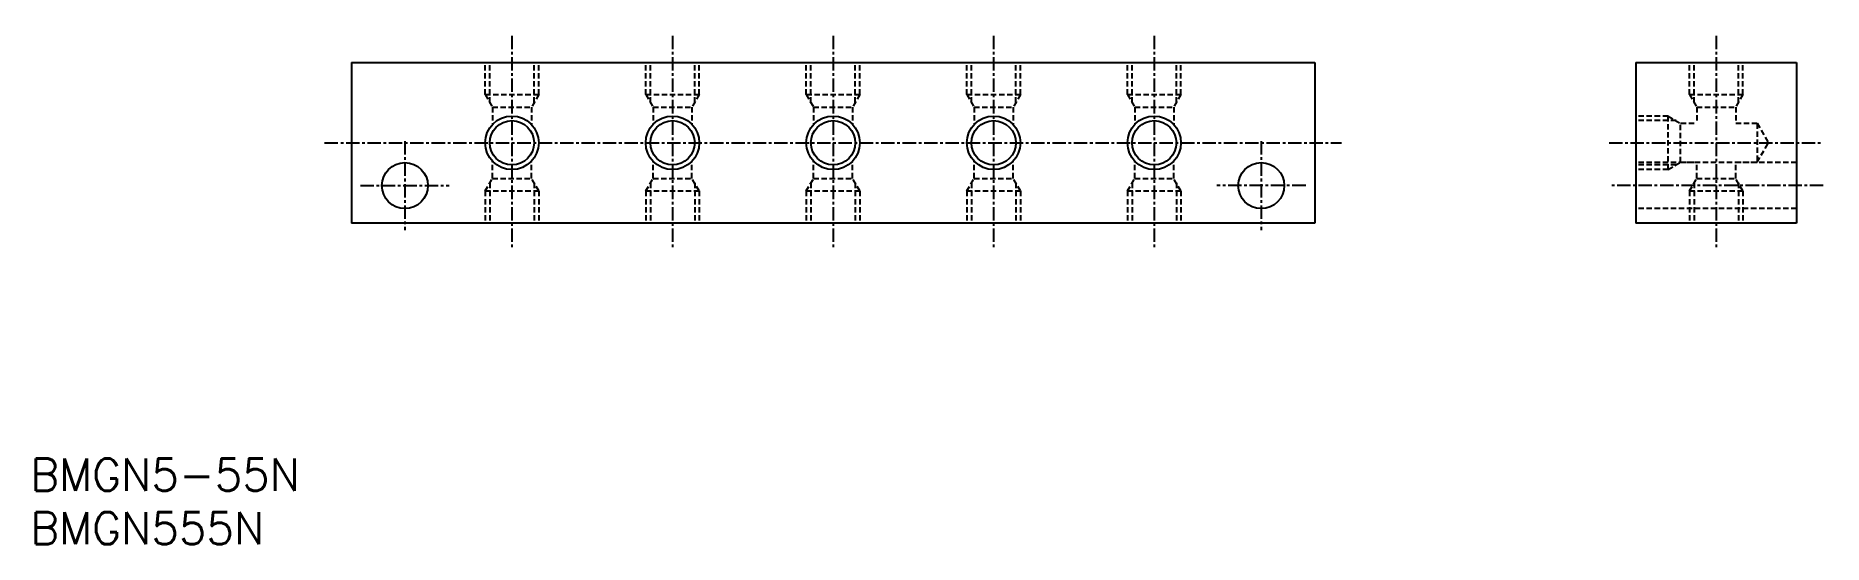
# Model space of a CAD drawing. Extents: x 1 to 167, y 0 to 48.
import ezdxf

# ---------------------------------------------------------------- set-up
doc = ezdxf.new("R2010")
doc.units = 0
doc.linetypes.add('CENTER', pattern=[2, 1.25, -0.25, 0.25, -0.25])
doc.linetypes.add('DASHED', pattern=[0.75, 0.5, -0.25])
doc.layers.get('0').update_dxf_attribs({"linetype": 'CONTINUOUS'})
doc.layers.add('CENTER', color=1, linetype='CENTER')
doc.styles.get("Standard").update_dxf_attribs({"font": 'txt.shx'})

# ---------------------------------------------------------------- blocks, each defined once
blk = doc.blocks.new('*U85')
at = {"color": 7, "linetype": 'CONTINUOUS'}
blk.add_text('BMGN555N', height=3, dxfattribs=at).set_placement((0, 0))
blk = doc.blocks.new('*U86')
at = {"color": 7, "linetype": 'CONTINUOUS'}
blk.add_text('BMGN5-55N', height=3, dxfattribs=at).set_placement((0, 5))

msp = doc.modelspace()

# ---------------------------------------------------------------- linework, layer by layer
at = {"color": 7, "linetype": 'CONTINUOUS'}
for p, q in [((30, 45), (120, 45)), ((30, 45), (30, 30)), ((120, 45), (120, 30)), ((150, 45), (150, 30)), ((150, 45), (165, 45)), ((165, 45), (165, 30)), ((120, 30), (30, 30)), ((165, 30), (150, 30))]:
    msp.add_line(p, q, dxfattribs=at)
at = {"color": 3, "linetype": 'DASHED'}
for p, q in [((42.5, 42), (42.5, 45)), ((42.93, 41.25), (42.93, 45)), ((47.07, 41.25), (47.07, 45)), ((47.5, 42), (47.5, 45)), ((57.5, 42), (57.5, 45)), ((57.93, 41.25), (57.93, 45)), ((62.07, 41.25), (62.07, 45)), ((62.5, 42), (62.5, 45)), ((72.5, 42), (72.5, 45)), ((72.93, 41.25), (72.93, 45)), ((77.07, 41.25), (77.07, 45)), ((77.5, 42), (77.5, 45)), ((87.5, 42), (87.5, 45)), ((87.93, 41.25), (87.93, 45)), ((92.07, 41.25), (92.07, 45)), ((92.5, 42), (92.5, 45)), ((102.5, 42), (102.5, 45)), ((102.93, 41.25), (102.93, 45)), ((107.07, 41.25), (107.07, 45)), ((107.5, 42), (107.5, 45)), ((155, 42), (155, 45)), ((155.43, 41.25), (155.43, 45)), ((159.57, 41.25), (159.57, 45)), ((160, 42), (160, 45)), ((42.5, 42), (47.5, 42)), ((42.5, 42), (43.18, 40.82)), ((47.5, 42), (46.82, 40.82)), ((57.5, 42), (58.18, 40.82)), ((57.5, 42), (62.5, 42)), ((62.5, 42), (61.82, 40.82)), ((72.5, 42), (73.18, 40.82)), ((72.5, 42), (77.5, 42)), ((77.5, 42), (76.82, 40.82)), ((87.5, 42), (92.5, 42)), ((87.5, 42), (88.18, 40.82)), ((92.5, 42), (91.82, 40.82)), ((102.5, 42), (107.5, 42)), ((102.5, 42), (103.18, 40.82)), ((107.5, 42), (106.82, 40.82)), ((155, 42), (160, 42)), ((155, 42), (155.68, 40.82)), ((160, 42), (159.32, 40.82)), ((43.18, 40.82), (46.82, 40.82)), ((43.18, 40.82), (43.18, 39.22)), ((46.82, 40.82), (46.82, 39.22)), ((58.18, 40.82), (58.18, 39.22)), ((58.18, 40.82), (61.82, 40.82)), ((61.82, 40.82), (61.82, 39.22)), ((73.18, 40.82), (73.18, 39.22)), ((73.18, 40.82), (76.82, 40.82)), ((76.82, 40.82), (76.82, 39.22)), ((88.18, 40.82), (91.82, 40.82)), ((88.18, 40.82), (88.18, 39.22)), ((91.82, 40.82), (91.82, 39.22)), ((103.18, 40.82), (106.82, 40.82)), ((103.18, 40.82), (103.18, 39.22)), ((106.82, 40.82), (106.82, 39.22)), ((155.68, 40.82), (155.68, 39.32)), ((155.68, 40.82), (159.32, 40.82)), ((159.32, 40.82), (159.32, 39.32)), ((153, 40), (150, 40)), ((153.75, 39.57), (150, 39.57)), ((153, 35), (153, 40)), ((153, 40), (154.18, 39.32)), ((154.18, 39.32), (155.68, 39.32)), ((154.18, 35.68), (154.18, 39.32)), ((159.32, 39.32), (161.32, 39.32)), ((161.32, 39.32), (161.32, 35.68)), ((161.32, 39.32), (162.37, 37.5)), ((161.32, 35.68), (162.37, 37.5)), ((43.18, 34.18), (43.18, 35.78)), ((46.82, 34.18), (46.82, 35.78)), ((58.18, 34.18), (58.18, 35.78)), ((61.82, 34.18), (61.82, 35.78)), ((73.18, 34.18), (73.18, 35.78)), ((76.82, 34.18), (76.82, 35.78)), ((88.18, 34.18), (88.18, 35.78)), ((91.82, 34.18), (91.82, 35.78)), ((103.18, 34.18), (103.18, 35.78)), ((106.82, 34.18), (106.82, 35.78)), ((165, 35.65), (150, 35.65)), ((153.75, 35.43), (150, 35.43)), ((153, 35), (154.18, 35.68)), ((154.18, 35.68), (155.68, 35.68)), ((155.68, 34.18), (155.68, 35.68)), ((159.32, 35.68), (161.32, 35.68)), ((159.32, 34.18), (159.32, 35.68)), ((42.5, 33), (43.18, 34.18)), ((42.93, 33.75), (42.93, 30)), ((43.18, 34.18), (46.82, 34.18)), ((47.5, 33), (46.82, 34.18)), ((47.07, 33.75), (47.07, 30)), ((57.5, 33), (58.18, 34.18)), ((57.93, 33.75), (57.93, 30)), ((58.18, 34.18), (61.82, 34.18)), ((62.5, 33), (61.82, 34.18)), ((62.07, 33.75), (62.07, 30)), ((72.5, 33), (73.18, 34.18)), ((72.93, 33.75), (72.93, 30)), ((73.18, 34.18), (76.82, 34.18)), ((77.5, 33), (76.82, 34.18)), ((77.07, 33.75), (77.07, 30)), ((87.5, 33), (88.18, 34.18)), ((87.93, 33.75), (87.93, 30)), ((88.18, 34.18), (91.82, 34.18)), ((92.5, 33), (91.82, 34.18)), ((92.07, 33.75), (92.07, 30)), ((102.5, 33), (103.18, 34.18)), ((102.93, 33.75), (102.93, 30)), ((103.18, 34.18), (106.82, 34.18)), ((107.5, 33), (106.82, 34.18)), ((107.07, 33.75), (107.07, 30)), ((153, 35), (150, 35)), ((155, 33), (155.68, 34.18)), ((155.43, 33.75), (155.43, 30)), ((155.68, 34.18), (159.32, 34.18)), ((160, 33), (159.32, 34.18)), ((159.57, 33.75), (159.57, 30)), ((42.5, 33), (47.5, 33)), ((42.5, 33), (42.5, 30)), ((47.5, 33), (47.5, 30)), ((57.5, 33), (57.5, 30)), ((57.5, 33), (62.5, 33)), ((62.5, 33), (62.5, 30)), ((72.5, 33), (72.5, 30)), ((72.5, 33), (77.5, 33)), ((77.5, 33), (77.5, 30)), ((87.5, 33), (92.5, 33)), ((87.5, 33), (87.5, 30)), ((92.5, 33), (92.5, 30)), ((102.5, 33), (107.5, 33)), ((102.5, 33), (102.5, 30)), ((107.5, 33), (107.5, 30)), ((155, 33), (160, 33)), ((155, 33), (155, 30)), ((160, 33), (160, 30)), ((165, 31.35), (150, 31.35))]:
    msp.add_line(p, q, dxfattribs=at)
at = {"color": 3, "linetype": 'CONTINUOUS'}
for centre in [(45, 37.5), (60, 37.5), (75, 37.5), (90, 37.5), (105, 37.5)]:
    msp.add_circle(centre, 2.5, dxfattribs=at)
at = {"color": 7, "linetype": 'CONTINUOUS'}
for centre, radius in [((45, 37.5), 2.07), ((60, 37.5), 2.07), ((75, 37.5), 2.07), ((90, 37.5), 2.07), ((105, 37.5), 2.07), ((35, 33.5), 2.15), ((115, 33.5), 2.15)]:
    msp.add_circle(centre, radius, dxfattribs=at)
at = {"layer": 'CENTER', "color": 1, "linetype": 'CENTER'}
for p, q in [((45, 47.5), (45, 27.5)), ((60, 47.5), (60, 27.5)), ((75, 47.5), (75, 27.5)), ((90, 47.5), (90, 27.5)), ((105, 47.5), (105, 27.5)), ((157.5, 47.5), (157.5, 27.5)), ((27.5, 37.5), (122.5, 37.5)), ((35, 37.65), (35, 29.35)), ((115, 37.65), (115, 29.35)), ((147.5, 37.5), (167.5, 37.5)), ((30.85, 33.5), (39.15, 33.5)), ((119.15, 33.5), (110.85, 33.5)), ((167.5, 33.5), (147.5, 33.5))]:
    msp.add_line(p, q, dxfattribs=at)

# ---------------------------------------------------------------- block references
at = {"color": 7, "linetype": 'CONTINUOUS'}
for name in ['*U86', '*U85']:
    msp.add_blockref(name, (0, 0), dxfattribs=at)

doc.saveas('drawing.dxf')
